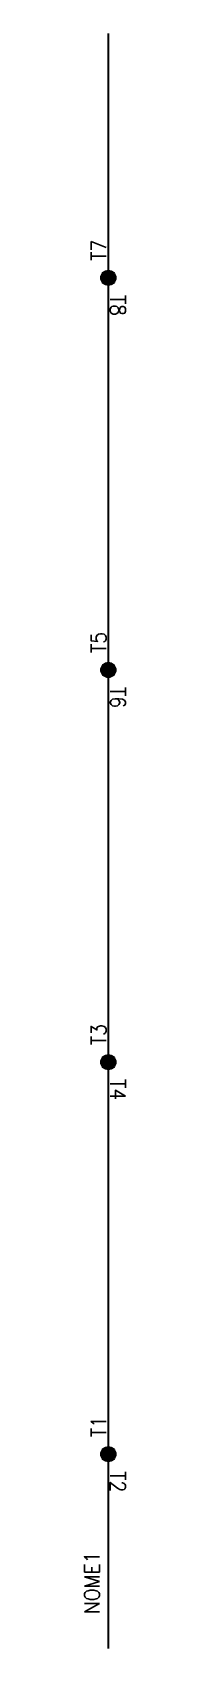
# Model space of a CAD drawing. Header units: millimetres. Extents: x -7 to -2, y -10 to 204.
import ezdxf
from ezdxf.enums import TextEntityAlignment as Align

# ---------------------------------------------------------------- set-up
doc = ezdxf.new("R2010")
doc.units = ezdxf.units.MM
doc.header["$LTSCALE"] = 10
doc.styles.add('ROMANS', font='romans.shx')

msp = doc.modelspace()

# ---------------------------------------------------------------- hatches: boundary and pattern name
h = msp.add_hatch(color=256)
h.paths.add_polyline_path([(-3.9, 172.21, 0.414214), (-4.9, 171.21, 0.414214), (-3.9, 170.21)])
h.paths.add_polyline_path([(-3.9, 170.21, 0.414214), (-2.9, 171.21, 0.414214), (-3.9, 172.21)])
h = msp.add_hatch(color=256)
h.paths.add_polyline_path([(-3.9, 170.21, 0.414214), (-2.9, 171.21, 0.414214), (-3.9, 172.21)])
h.paths.add_polyline_path([(-3.9, 172.21, 0.414214), (-4.9, 171.21, 0.414214), (-3.9, 170.21)])
h = msp.add_hatch(color=256)
h.paths.add_polyline_path([(-3.9, 120.53, 0.414214), (-4.9, 119.53, 0.414214), (-3.9, 118.53)])
h.paths.add_polyline_path([(-3.9, 118.53, 0.414214), (-2.9, 119.53, 0.414214), (-3.9, 120.53)])
h = msp.add_hatch(color=256)
h.paths.add_polyline_path([(-3.9, 118.53, 0.414214), (-2.9, 119.53, 0.414214), (-3.9, 120.53)])
h.paths.add_polyline_path([(-3.9, 120.53, 0.414214), (-4.9, 119.53, 0.414214), (-3.9, 118.53)])
h = msp.add_hatch(color=256)
h.paths.add_polyline_path([(-3.9, 68.84, 0.414214), (-4.9, 67.84, 0.414214), (-3.9, 66.84)])
h.paths.add_polyline_path([(-3.9, 66.84, 0.414214), (-2.9, 67.84, 0.414214), (-3.9, 68.84)])
h = msp.add_hatch(color=256)
h.paths.add_polyline_path([(-3.9, 66.84, 0.414214), (-2.9, 67.84, 0.414214), (-3.9, 68.84)])
h.paths.add_polyline_path([(-3.9, 68.84, 0.414214), (-4.9, 67.84, 0.414214), (-3.9, 66.84)])
h = msp.add_hatch(color=256)
h.paths.add_polyline_path([(-3.9, 17.16, 0.414214), (-4.9, 16.16, 0.414214), (-3.9, 15.16)])
h.paths.add_polyline_path([(-3.9, 15.16, 0.414214), (-2.9, 16.16, 0.414214), (-3.9, 17.16)])
h = msp.add_hatch(color=256)
h.paths.add_polyline_path([(-3.9, 15.16, 0.414214), (-2.9, 16.16, 0.414214), (-3.9, 17.16)])
h.paths.add_polyline_path([(-3.9, 17.16, 0.414214), (-4.9, 16.16, 0.414214), (-3.9, 15.16)])

# ---------------------------------------------------------------- linework, layer by layer
at = {"color": 7}
for p, q in [((-4.8, 171.21), (-4.9, 171.21)), ((-3, 171.21), (-2.9, 171.21)), ((-4.8, 119.53), (-4.9, 119.53)), ((-3, 119.53), (-2.9, 119.53)), ((-4.8, 67.84), (-4.9, 67.84)), ((-3, 67.84), (-2.9, 67.84)), ((-4.8, 16.16), (-4.9, 16.16)), ((-3, 16.16), (-2.9, 16.16))]:
    msp.add_line(p, q, dxfattribs=at)
at = {"color": 5, "const_width": 0.3}
msp.add_lwpolyline([(-3.9, 203.43), (-3.9, -9.45)], dxfattribs=at)
for centre in [(-3.9, 171.21), (-3.9, 171.21), (-3.9, 119.53), (-3.9, 119.53), (-3.9, 67.84), (-3.9, 67.84), (-3.9, 16.16), (-3.9, 16.16)]:
    msp.add_circle(centre, 1)
for p in [(-4.8, 171.21), (-3, 171.21), (-4.8, 119.53), (-3, 119.53), (-4.8, 67.84), (-3, 67.84), (-4.8, 16.16), (-3, 16.16)]:
    msp.add_point(p)

# ---------------------------------------------------------------- texts
at = {"color": 7, "style": 'ROMANS', "width": 0.9, "flags": 1}
for tag, rotation, p in [('T7', 90, (-4.17, 174.84)), ('T8', 270, (-3.64, 167.58)), ('T5', 90, (-4.17, 123.15)), ('T6', 270, (-3.64, 115.9)), ('T3', 90, (-4.17, 71.47)), ('T4', 270, (-3.64, 64.22)), ('T1', 90, (-4.17, 19.79)), ('T2', 270, (-3.64, 12.53))]:
    msp.add_attdef(tag, text='', height=2, rotation=rotation, dxfattribs=at).set_placement(p, align=Align.CENTER)
at = {"color": 7, "style": 'ROMANS', "width": 0.9}
msp.add_attdef('NOME1', (-5.05, -4.92), '', height=2, rotation=90, dxfattribs=at)

doc.saveas('drawing.dxf')
